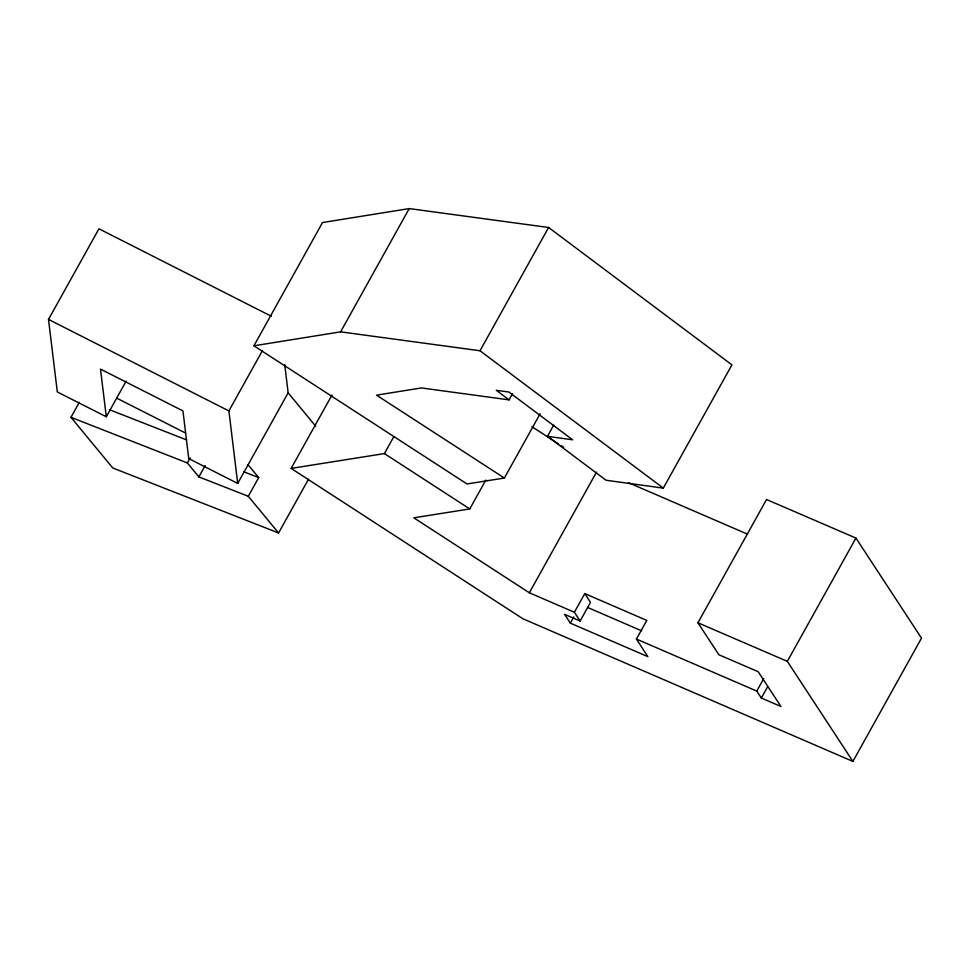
<?xml version="1.0" encoding="UTF-8"?>
<svg xmlns="http://www.w3.org/2000/svg" width="970" height="970" viewBox="0 0 970 970"><rect width="100%" height="100%" fill="white"/><g stroke="black" fill="none" stroke-linecap="round" stroke-linejoin="round"><path stroke-width="1.45" d="M126.124 381.149L106.3 416.773L57.315 391.941L48.5 319.409L98.94 228.799L271.248 316.196M308.545 479.119L278.572 532.966L112.75 467.976L70.968 417.33L79.273 402.404M278.572 532.966L248.296 496.276L198.862 476.9L187.343 462.933L190.108 457.961M540.144 413.778L504.376 478.04L467.019 483.969L253.922 345.805L322.525 222.542L409.219 208.586L548.608 227.489L731.926 364.865L663.31 488.128L606.068 480.247L547.468 436.33L553.7 425.139M106.3 416.773L100.492 369.097L182.942 410.904L188.738 458.592L237.711 483.436L228.896 410.916L262.518 350.497M198.862 476.9L205.094 465.697M237.711 483.436L288.151 392.814L284.731 364.696M248.296 496.276L258.687 477.616L248.09 464.775M253.922 345.805L340.615 331.849L409.219 208.586M584.777 593.591L590.5 602.382L580.121 621.043L574.398 612.252L584.777 593.591L646.808 620.412L636.429 639.06L756.77 691.077L761.329 698.024L780.959 706.499L758.176 671.713L718.891 654.762L697.927 622.776L766.543 499.514L855.94 538.071L921.5 638.151L852.897 761.414L522.903 618.763L291.145 468.401L332.019 394.972M291.145 468.401L384.399 453.584L393.881 436.548M340.615 331.849L479.992 350.752L548.608 227.489M504.376 478.04L376.542 395.154L421.392 387.939L509.068 399.858L512.524 393.638M574.398 612.252L529.353 592.779L413.826 517.822L469.759 508.935L485.825 480.089M529.353 592.779L596.501 472.135M636.429 639.06L647.875 656.654L570.336 623.14L573.791 616.92M756.77 691.077L763.693 678.636M761.329 698.024L767.549 686.833M852.897 761.414L787.325 661.346L855.94 538.071M547.468 436.33L572.627 439.798L508.898 392.038L496.313 390.304L509.068 399.858M109.392 409.667L186.507 439.883M243.579 471.699L258.687 477.616M70.968 417.33L187.343 462.933M628.439 482.684L747.555 534.179M697.927 622.776L787.325 661.346M587.638 607.475L641.643 630.815M580.121 621.043L564.613 614.337L570.336 623.14M48.5 319.409L228.896 410.916M116.679 398.124L185.609 433.081M531.948 426.679L558.611 443.981M561.145 445.63L563.691 447.279M384.399 453.584L469.759 508.935M479.992 350.752L663.31 488.128M288.151 392.814L315.699 426.218"/></g></svg>
